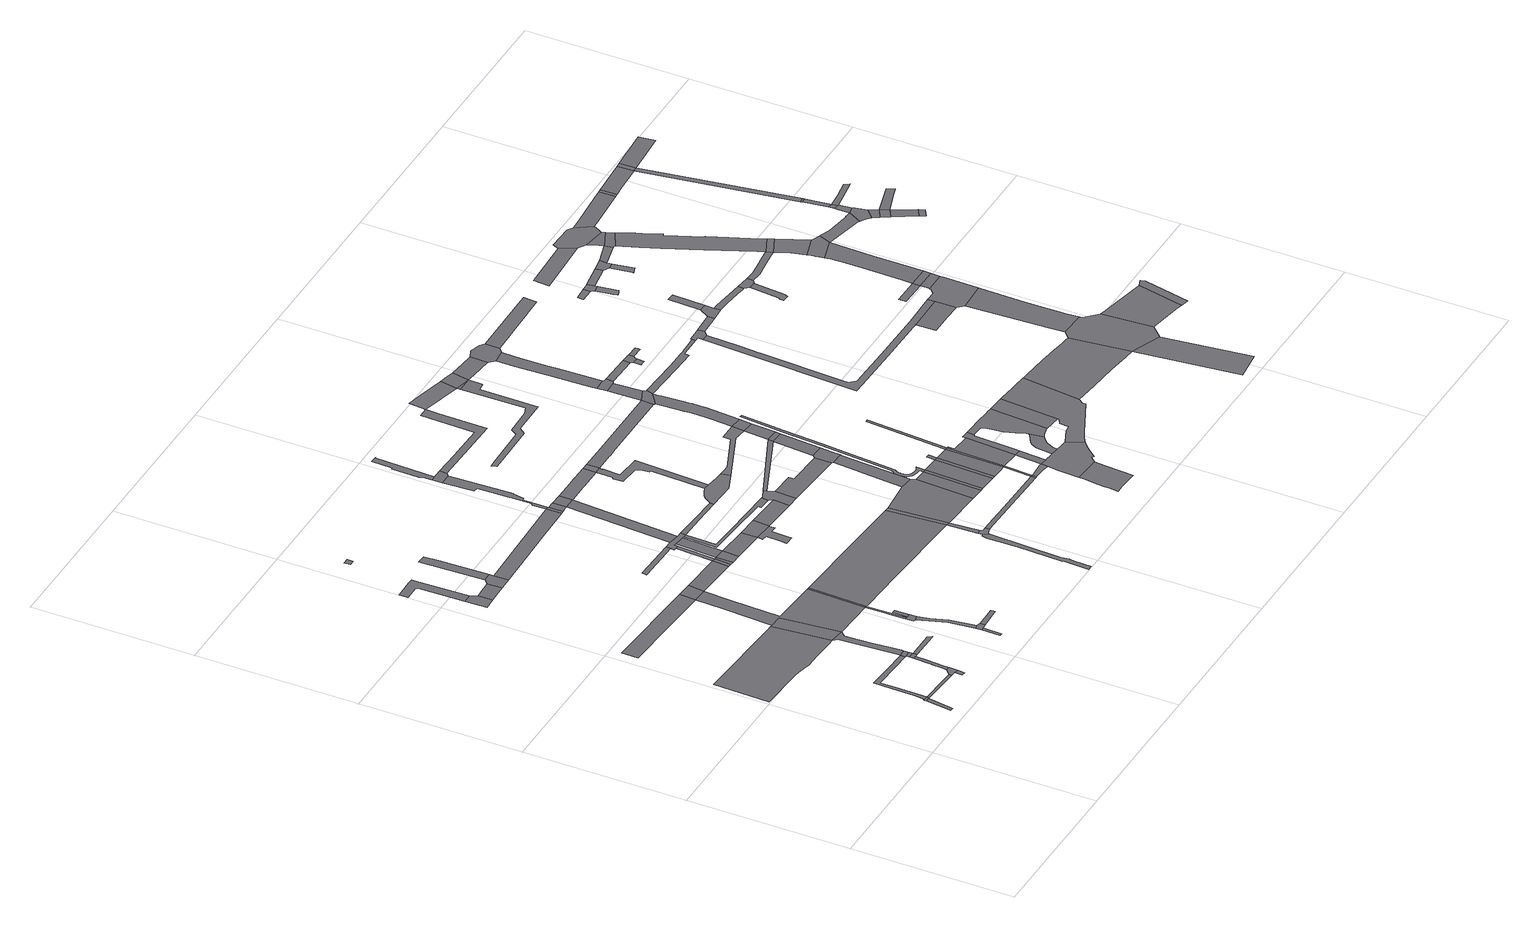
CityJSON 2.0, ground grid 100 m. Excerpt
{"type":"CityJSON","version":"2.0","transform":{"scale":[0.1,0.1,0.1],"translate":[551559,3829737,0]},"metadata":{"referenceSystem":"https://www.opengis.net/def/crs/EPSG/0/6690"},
"CityObjects":{
"road1":{"type":"Road","attributes":{"RoadStructureAttribute.sectionType":"1"},"geometry":[{"type":"MultiSurface","lod":"1","boundaries":[[[0,1,2,3,4,5,6]]]}]},
"road2":{"type":"Road","geometry":[{"type":"MultiSurface","lod":"1","boundaries":[[[7,8,0,6,9,10]]]}]},
"road3":{"type":"Road","attributes":{"RoadStructureAttribute.sectionType":"1"},"geometry":[{"type":"MultiSurface","lod":"1","boundaries":[[[11,9,6,12,13]]]}]},
"road4":{"type":"Road","attributes":{"function":"3","RoadStructureAttribute.sectionType":"1"},"geometry":[{"type":"MultiSurface","lod":"1","boundaries":[[[14,15,16,17,18,19,20,21,22,23,24,25,26,27,28]]]}]},
"road5":{"type":"Road","attributes":{"RoadStructureAttribute.sectionType":"1"},"geometry":[{"type":"MultiSurface","lod":"1","boundaries":[[[29,30,31,32,33,10,9,34,35,36,37,38]]]}]},
"road6":{"type":"Road","attributes":{"RoadStructureAttribute.sectionType":"1"},"geometry":[{"type":"MultiSurface","lod":"1","boundaries":[[[39,40,41,42]]]}]},
"road7":{"type":"Road","geometry":[{"type":"MultiSurface","lod":"1","boundaries":[[[43,13,12,39,42,44]]]}]},
"road8":{"type":"Road","attributes":{"RoadStructureAttribute.sectionType":"1"},"geometry":[{"type":"MultiSurface","lod":"1","boundaries":[[[45,46,47,48,49,43,44,50,51,52]]]}]},
"road9":{"type":"Road","geometry":[{"type":"MultiSurface","lod":"1","boundaries":[[[53,45,52,54,55]]]}]},
"road10":{"type":"Road","attributes":{"RoadStructureAttribute.sectionType":"1"},"geometry":[{"type":"MultiSurface","lod":"1","boundaries":[[[56,57,53,55]]]}]},
"road11":{"type":"Road","geometry":[{"type":"MultiSurface","lod":"1","boundaries":[[[58,38,37,59,60,57,56]]]}]},
"road12":{"type":"Road","attributes":{"RoadStructureAttribute.sectionType":"1"},"geometry":[{"type":"MultiSurface","lod":"1","boundaries":[[[61,62,63,64,65]]]}]},
"road13":{"type":"Road","attributes":{"RoadStructureAttribute.sectionType":"1"},"geometry":[{"type":"MultiSurface","lod":"1","boundaries":[[[27,66,67,38,58,68,69,70,71,72,73]]]}]},
"road14":{"type":"Road","geometry":[{"type":"MultiSurface","lod":"1","boundaries":[[[74,75,76,77,78,79,80]]]}]},
"road15":{"type":"Road","attributes":{"RoadStructureAttribute.sectionType":"1"},"geometry":[{"type":"MultiSurface","lod":"1","boundaries":[[[81,82,83,84,85,86,87,88,76,75]]]}]},
"road16":{"type":"Road","geometry":[{"type":"MultiSurface","lod":"1","boundaries":[[[89,90,91,92,55,54]]]}]},
"road17":{"type":"Road","geometry":[{"type":"MultiSurface","lod":"1","boundaries":[[[28,27,73,93,94]]]}]},
"road18":{"type":"Road","attributes":{"RoadStructureAttribute.sectionType":"1"},"geometry":[{"type":"MultiSurface","lod":"1","boundaries":[[[95,96,80,79,97]]]}]},
"road19":{"type":"Road","geometry":[{"type":"MultiSurface","lod":"1","boundaries":[[[98,99,100,95,97,101,102]]]}]},
"road20":{"type":"Road","attributes":{"RoadStructureAttribute.sectionType":"1"},"geometry":[{"type":"MultiSurface","lod":"1","boundaries":[[[103,104,105,106]]]}]},
"road21":{"type":"Road","geometry":[{"type":"MultiSurface","lod":"1","boundaries":[[[107,108,109,110]]]}]},
"road22":{"type":"Road","geometry":[{"type":"MultiSurface","lod":"1","boundaries":[[[111,112,104,103,113,114]]]}]},
"road23":{"type":"Road","attributes":{"RoadStructureAttribute.sectionType":"1"},"geometry":[{"type":"MultiSurface","lod":"1","boundaries":[[[115,116,117,118,119,120,121,112,111]]]}]},
"road24":{"type":"Road","geometry":[{"type":"MultiSurface","lod":"1","boundaries":[[[122,123,124,125,126,118,117]]]}]},
"road25":{"type":"Road","attributes":{"RoadStructureAttribute.sectionType":"1"},"geometry":[{"type":"MultiSurface","lod":"1","boundaries":[[[64,127,94,93,73,128,129,130,131,132,133]]]}]},
"road26":{"type":"Road","attributes":{"RoadStructureAttribute.sectionType":"1"},"geometry":[{"type":"MultiSurface","lod":"1","boundaries":[[[134,135,136,99,98]]]}]},
"road27":{"type":"Road","attributes":{"RoadStructureAttribute.sectionType":"1"},"geometry":[{"type":"MultiSurface","lod":"1","boundaries":[[[129,137,138,125,124,139,140,141]]]}]},
"road28":{"type":"Road","geometry":[{"type":"MultiSurface","lod":"1","boundaries":[[[65,64,133,142]]]}]},
"road29":{"type":"Road","geometry":[{"type":"MultiSurface","lod":"1","boundaries":[[[143,144,123,122]]]}]},
"road30":{"type":"Road","geometry":[{"type":"MultiSurface","lod":"1","boundaries":[[[145,146,147,114,113]]]}]},
"road31":{"type":"Road","geometry":[{"type":"MultiSurface","lod":"1","boundaries":[[[130,129,141,148]]]}]},
"road32":{"type":"Road","attributes":{"RoadStructureAttribute.sectionType":"1"},"geometry":[{"type":"MultiSurface","lod":"1","boundaries":[[[142,133,149,150,151]]]}]},
"road33":{"type":"Road","attributes":{"RoadStructureAttribute.sectionType":"1"},"geometry":[{"type":"MultiSurface","lod":"1","boundaries":[[[152,153,154,155]]]}]},
"road34":{"type":"Road","attributes":{"RoadStructureAttribute.sectionType":"1"},"geometry":[{"type":"MultiSurface","lod":"1","boundaries":[[[156,157,158,102,101,159,160,161]]]}]},
"road35":{"type":"Road","geometry":[{"type":"MultiSurface","lod":"1","boundaries":[[[151,150,162,163]]]}]},
"road36":{"type":"Road","attributes":{"RoadStructureAttribute.sectionType":"1"},"geometry":[{"type":"MultiSurface","lod":"1","boundaries":[[[163,162,164,165]]]}]},
"road37":{"type":"Road","geometry":[{"type":"MultiSurface","lod":"1","boundaries":[[[166,151,163,167]]]}]},
"road38":{"type":"Road","geometry":[{"type":"MultiSurface","lod":"1","boundaries":[[[165,164,168,169]]]}]},
"road39":{"type":"Road","attributes":{"RoadStructureAttribute.sectionType":"1"},"geometry":[{"type":"MultiSurface","lod":"1","boundaries":[[[170,165,169,171]]]}]},
"road40":{"type":"Road","geometry":[{"type":"MultiSurface","lod":"1","boundaries":[[[155,154,172,166,167,173,170,171,174,175,176,177,178]]]}]},
"road41":{"type":"Road","attributes":{"RoadStructureAttribute.sectionType":"1"},"geometry":[{"type":"MultiSurface","lod":"1","boundaries":[[[169,168,179,180]]]}]},
"road42":{"type":"Road","attributes":{"RoadStructureAttribute.sectionType":"1"},"geometry":[{"type":"MultiSurface","lod":"1","boundaries":[[[181,182,148,141,183,184,185,186]]]}]},
"road43":{"type":"Road","attributes":{"RoadStructureAttribute.sectionType":"1"},"geometry":[{"type":"MultiSurface","lod":"1","boundaries":[[[187,178,177,188]]]}]},
"road44":{"type":"Road","geometry":[{"type":"MultiSurface","lod":"1","boundaries":[[[179,189,190,191,192,193,194,195,196,197,198]]]}]},
"road45":{"type":"Road","geometry":[{"type":"MultiSurface","lod":"1","boundaries":[[[156,161,199,200,201]]]}]},
"road46":{"type":"Road","attributes":{"RoadStructureAttribute.sectionType":"1"},"geometry":[{"type":"MultiSurface","lod":"1","boundaries":[[[180,179,202,203]]]}]},
"road47":{"type":"Road","attributes":{"RoadStructureAttribute.sectionType":"1"},"geometry":[{"type":"MultiSurface","lod":"1","boundaries":[[[200,199,204,187,205]]]}]},
"road48":{"type":"Road","attributes":{"RoadStructureAttribute.sectionType":"1"},"geometry":[{"type":"MultiSurface","lod":"1","boundaries":[[[206,176,175,207,208,209]]]}]},
"road49":{"type":"Road","attributes":{"RoadStructureAttribute.sectionType":"1"},"geometry":[{"type":"MultiSurface","lod":"1","boundaries":[[[210,211,212,213,214,215,216,217,218,219,220,221,222]]]}]},
"road50":{"type":"Road","attributes":{"RoadStructureAttribute.sectionType":"1"},"geometry":[{"type":"MultiSurface","lod":"1","boundaries":[[[174,223,224,225,226,227,228,229,230,175]]]}]},
"road51":{"type":"Road","geometry":[{"type":"MultiSurface","lod":"1","boundaries":[[[205,187,188,231]]]}]},
"road52":{"type":"Road","attributes":{"RoadStructureAttribute.sectionType":"1"},"geometry":[{"type":"MultiSurface","lod":"1","boundaries":[[[232,233,234,235,236,237,238,239,240,241,242,243,156,201]]]}]},
"road53":{"type":"Road","attributes":{"RoadStructureAttribute.sectionType":"1"},"geometry":[{"type":"MultiSurface","lod":"1","boundaries":[[[244,203,202,245,246,247,248]]]}]},
"road54":{"type":"Road","geometry":[{"type":"MultiSurface","lod":"1","boundaries":[[[249,250,251,252,253,237,236,254,255]]]}]},
"road55":{"type":"Road","geometry":[{"type":"MultiSurface","lod":"1","boundaries":[[[256,257,258,210,222,259,260,261,262]]]}]},
"road56":{"type":"Road","attributes":{"RoadStructureAttribute.sectionType":"1"},"geometry":[{"type":"MultiSurface","lod":"1","boundaries":[[[186,258,257,263]]]}]},
"road57":{"type":"Road","attributes":{"RoadStructureAttribute.sectionType":"1"},"geometry":[{"type":"MultiSurface","lod":"1","boundaries":[[[264,265,266,267,268,253,252,269,270]]]}]},
"road58":{"type":"Road","attributes":{"RoadStructureAttribute.sectionType":"1"},"geometry":[{"type":"MultiSurface","lod":"1","boundaries":[[[271,272,231,188,273,274,275,276]]]}]},
"road59":{"type":"Road","geometry":[{"type":"MultiSurface","lod":"1","boundaries":[[[181,186,263,277]]]}]},
"road60":{"type":"Road","geometry":[{"type":"MultiSurface","lod":"1","boundaries":[[[278,279,228,227,248,247,246,280,281,282]]]}]},
"road61":{"type":"Road","geometry":[{"type":"MultiSurface","lod":"1","boundaries":[[[283,284,285,286,287,209,208,288,289,290,291,292]]]}]},
"road62":{"type":"Road","attributes":{"RoadStructureAttribute.sectionType":"1"},"geometry":[{"type":"MultiSurface","lod":"1","boundaries":[[[275,293,294,295,296,297,298,299,283,292,300,301,302,303,304]]]}]},
"road63":{"type":"Road","geometry":[{"type":"MultiSurface","lod":"1","boundaries":[[[276,275,304,305]]]}]},
"road64":{"type":"Road","geometry":[{"type":"MultiSurface","lod":"1","boundaries":[[[306,277,263,307,308,309]]]}]},
"road65":{"type":"Road","attributes":{"RoadStructureAttribute.sectionType":"1"},"geometry":[{"type":"MultiSurface","lod":"1","boundaries":[[[310,311,262,261,312,313,314]]]}]},
"road66":{"type":"Road","attributes":{"RoadStructureAttribute.sectionType":"1"},"geometry":[{"type":"MultiSurface","lod":"1","boundaries":[[[315,316,317,318,255,254,319,320,321,322]]]}]},
"road67":{"type":"Road","attributes":{"RoadStructureAttribute.sectionType":"1"},"geometry":[{"type":"MultiSurface","lod":"1","boundaries":[[[323,324,281,280,325,326]]]}]},
"road68":{"type":"Road","attributes":{"RoadStructureAttribute.sectionType":"1"},"geometry":[{"type":"MultiSurface","lod":"1","boundaries":[[[308,307,327,328]]]}]},
"road69":{"type":"Road","attributes":{"RoadStructureAttribute.sectionType":"1"},"geometry":[{"type":"MultiSurface","lod":"1","boundaries":[[[329,330,278,282]]]}]},
"road70":{"type":"Road","geometry":[{"type":"MultiSurface","lod":"1","boundaries":[[[328,327,331,332]]]}]},
"road71":{"type":"Road","attributes":{"RoadStructureAttribute.sectionType":"1"},"geometry":[{"type":"MultiSurface","lod":"1","boundaries":[[[333,334,335,306,309,336,337,338,339]]]}]},
"road72":{"type":"Road","attributes":{"RoadStructureAttribute.sectionType":"1"},"geometry":[{"type":"MultiSurface","lod":"1","boundaries":[[[340,341,342,343,290,289,344,345,346]]]}]},
"road73":{"type":"Road","attributes":{"RoadStructureAttribute.sectionType":"1"},"geometry":[{"type":"MultiSurface","lod":"1","boundaries":[[[332,331,347,348]]]}]},
"road74":{"type":"Road","attributes":{"RoadStructureAttribute.sectionType":"1"},"geometry":[{"type":"MultiSurface","lod":"1","boundaries":[[[349,350,351,352,353,354,355,356,357,358,359,360,361,362,363]]]}]},
"road75":{"type":"Road","geometry":[{"type":"MultiSurface","lod":"1","boundaries":[[[364,365,326,325,333,339,366,367,368,369]]]}]},
"road76":{"type":"Road","attributes":{"RoadStructureAttribute.sectionType":"1"},"geometry":[{"type":"MultiSurface","lod":"1","boundaries":[[[370,305,304,371,372,373,374,375]]]}]},
"road77":{"type":"Road","geometry":[{"type":"MultiSurface","lod":"1","boundaries":[[[314,313,376,377]]]}]},
"road78":{"type":"Road","attributes":{"RoadStructureAttribute.sectionType":"1"},"geometry":[{"type":"MultiSurface","lod":"1","boundaries":[[[348,347,378,379]]]}]},
"road79":{"type":"Road","attributes":{"RoadStructureAttribute.sectionType":"1"},"geometry":[{"type":"MultiSurface","lod":"1","boundaries":[[[380,381,314,377]]]}]},
"road80":{"type":"Road","geometry":[{"type":"MultiSurface","lod":"1","boundaries":[[[382,383,384,377,376,385,386,387,388,389,390]]]}]},
"road81":{"type":"Road","attributes":{"RoadStructureAttribute.sectionType":"1"},"geometry":[{"type":"MultiSurface","lod":"1","boundaries":[[[379,378,391,381,392]]]}]},
"road82":{"type":"Road","attributes":{"RoadStructureAttribute.sectionType":"1"},"geometry":[{"type":"MultiSurface","lod":"1","boundaries":[[[393,394,395,396,397,398,399,400,401,402]]]}]},
"road83":{"type":"Road","attributes":{"RoadStructureAttribute.sectionType":"1"},"geometry":[{"type":"MultiSurface","lod":"1","boundaries":[[[403,404,364,369,405,406]]]}]},
"road84":{"type":"Road","geometry":[{"type":"MultiSurface","lod":"1","boundaries":[[[407,408,409,410,411,412,413,414,415,416,417,418,419,420,421,422,423,424,425,426,427,428,429,430,431,432,433,434,435,436,437,438,439,440,441,442,443,444,445,446,447,448,449,450,328,332]]]}]},
"road85":{"type":"Road","geometry":[{"type":"MultiSurface","lod":"1","boundaries":[[[451,452,348,379]]]}]},
"road86":{"type":"Road","geometry":[{"type":"MultiSurface","lod":"1","boundaries":[[[392,381,380,453]]]}]},
"road87":{"type":"Road","attributes":{"RoadStructureAttribute.sectionType":"1"},"geometry":[{"type":"MultiSurface","lod":"1","boundaries":[[[330,403,406,454]]]}]},
"road88":{"type":"Road","attributes":{"RoadStructureAttribute.sectionType":"1"},"geometry":[{"type":"MultiSurface","lod":"1","boundaries":[[[345,330,454,455]]]}]},
"road89":{"type":"Road","attributes":{"RoadStructureAttribute.sectionType":"1"},"geometry":[{"type":"MultiSurface","lod":"1","boundaries":[[[456,457,390,458,459,460]]]}]},
"road90":{"type":"Road","attributes":{"RoadStructureAttribute.sectionType":"1"},"geometry":[{"type":"MultiSurface","lod":"1","boundaries":[[[461,462,322,463,464]]]}]},
"road91":{"type":"Road","attributes":{"function":"3","RoadStructureAttribute.sectionType":"7"},"geometry":[{"type":"MultiSurface","lod":"1","boundaries":[[[465,466,453,380,456,467]]]}]},
"road92":{"type":"Road","geometry":[{"type":"MultiSurface","lod":"1","boundaries":[[[346,345,455,468]]]}]},
"road93":{"type":"Road","geometry":[{"type":"MultiSurface","lod":"1","boundaries":[[[390,389,469,393,402,470,471,472,473,474,475,476,477,478,479,458]]]}]},
"road94":{"type":"Road","geometry":[{"type":"MultiSurface","lod":"1","boundaries":[[[480,467,456,460,481,482,483,484,485]]]}]},
"road95":{"type":"Road","attributes":{"RoadStructureAttribute.sectionType":"1"},"geometry":[{"type":"MultiSurface","lod":"1","boundaries":[[[486,487,392,453]]]}]},
"road96":{"type":"Road","attributes":{"RoadStructureAttribute.sectionType":"1"},"geometry":[{"type":"MultiSurface","lod":"1","boundaries":[[[488,489,490,491,492,493,494,495,496,497,498,499,500,501,502,503,504,505,506,507,346,468]]]}]},
"road97":{"type":"Road","attributes":{"RoadStructureAttribute.sectionType":"1"},"geometry":[{"type":"MultiSurface","lod":"1","boundaries":[[[508,363,362]]]}]},
"road98":{"type":"Road","attributes":{"RoadStructureAttribute.sectionType":"1"},"geometry":[{"type":"MultiSurface","lod":"1","boundaries":[[[509,510,511,512,513,514,515,516,517,518,519,520,479,478,521,522,523,524,525,526,527,528,529,530,531,532]]]}]},
"road99":{"type":"Road","attributes":{"RoadStructureAttribute.sectionType":"1"},"geometry":[{"type":"MultiSurface","lod":"1","boundaries":[[[533,464,463,534,535,536,537]]]}]},
"road100":{"type":"Road","geometry":[{"type":"MultiSurface","lod":"1","boundaries":[[[538,375,374,539,540,499,498,541]]]}]},
"road101":{"type":"Road","attributes":{"RoadStructureAttribute.sectionType":"1"},"geometry":[{"type":"MultiSurface","lod":"1","boundaries":[[[542,543,544,545,375,538]]]}]},
"road102":{"type":"Road","attributes":{"RoadStructureAttribute.sectionType":"1"},"geometry":[{"type":"MultiSurface","lod":"1","boundaries":[[[546,547,548,549,550,485,484,551,552,553,554,555,556,557,558,559,560,561,562,563,564,565,566,509,532,567,568,569,570,571,572,573]]]}]},
"road103":{"type":"Road","geometry":[{"type":"MultiSurface","lod":"1","boundaries":[[[574,575,576,543,542,577,578]]]}]},
"road104":{"type":"Road","attributes":{"RoadStructureAttribute.sectionType":"1"},"geometry":[{"type":"MultiSurface","lod":"1","boundaries":[[[579,580,537,536,581,582,583,584]]]}]},
"road105":{"type":"Road","attributes":{"RoadStructureAttribute.sectionType":"1"},"geometry":[{"type":"MultiSurface","lod":"1","boundaries":[[[585,586,587,588,589,590,591,592,593,576,575]]]}]},
"road106":{"type":"Road","geometry":[{"type":"MultiSurface","lod":"1","boundaries":[[[594,573,572,595,596]]]}]},
"road107":{"type":"Road","attributes":{"RoadStructureAttribute.sectionType":"1"},"geometry":[{"type":"MultiSurface","lod":"1","boundaries":[[[578,577,597,598]]]}]},
"road108":{"type":"Road","geometry":[{"type":"MultiSurface","lod":"1","boundaries":[[[599,600,601,602,603,604,596,595,605,606,607,608,609,610,476,475,611,612,613,614,615,616,617,618]]]}]},
"road109":{"type":"Road","geometry":[{"type":"MultiSurface","lod":"1","boundaries":[[[619,584,583,620,590,589,621,622,623]]]}]},
"road110":{"type":"Road","attributes":{"RoadStructureAttribute.sectionType":"1"},"geometry":[{"type":"MultiSurface","lod":"1","boundaries":[[[624,625,626,627,628,629,630,631,632,633,541,498,634,635,636,637,638,639,640,641,642,643,644]]]}]},
"road111":{"type":"Road","geometry":[{"type":"MultiSurface","lod":"1","boundaries":[[[645,646,647,648,649]]]}]},
"road112":{"type":"Road","attributes":{"RoadStructureAttribute.sectionType":"1"},"geometry":[{"type":"MultiSurface","lod":"1","boundaries":[[[650,651,598,597,652,645,649,653,654,655,656,657]]]}]},
"road113":{"type":"Road","attributes":{"RoadStructureAttribute.sectionType":"1"},"geometry":[{"type":"MultiSurface","lod":"1","boundaries":[[[658,659,660,657,656]]]}]},
"road114":{"type":"Road","attributes":{"RoadStructureAttribute.sectionType":"1"},"geometry":[{"type":"MultiSurface","lod":"1","boundaries":[[[661,662,663,664,622,621]]]}]},
"road115":{"type":"Road","geometry":[{"type":"MultiSurface","lod":"1","boundaries":[[[665,666,667,668,669,644,643,670,671,672,673,674]]]}]},
"road116":{"type":"Road","attributes":{"RoadStructureAttribute.sectionType":"1"},"geometry":[{"type":"MultiSurface","lod":"1","boundaries":[[[675,676,677,678,679,680,681,682,683,684,685,686,687,618,617,688,689,690,691]]]}]},
"road117":{"type":"Road","attributes":{"RoadStructureAttribute.sectionType":"1"},"geometry":[{"type":"MultiSurface","lod":"1","boundaries":[[[692,665,674,693]]]}]},
"road118":{"type":"Road","geometry":[{"type":"MultiSurface","lod":"1","boundaries":[[[694,692,693,695,696,697,698]]]}]},
"road119":{"type":"Road","attributes":{"RoadStructureAttribute.sectionType":"1"},"geometry":[{"type":"MultiSurface","lod":"1","boundaries":[[[672,699,700,701,702,703,704,705,706,707,708,709,710,711,712,713,714,673]]]}]},
"road120":{"type":"Road","geometry":[{"type":"MultiSurface","lod":"1","boundaries":[[[715,716,717,718,719,720,721,722]]]}]},
"road121":{"type":"Road","geometry":[{"type":"MultiSurface","lod":"1","boundaries":[[[723,724,694,698]]]}]},
"road122":{"type":"Road","attributes":{"function":"3","RoadStructureAttribute.sectionType":"1"},"geometry":[{"type":"MultiSurface","lod":"1","boundaries":[[[691,725,726,727]]]}]},
"road123":{"type":"Road","attributes":{"RoadStructureAttribute.sectionType":"1"},"geometry":[{"type":"MultiSurface","lod":"1","boundaries":[[[728,729,730,731,732,733,734,735,736]]]}]},
"road124":{"type":"Road","geometry":[{"type":"MultiSurface","lod":"1","boundaries":[[[737,738,715,722,736,735,739]]]}]},
"road125":{"type":"Road","attributes":{"RoadStructureAttribute.sectionType":"1"},"geometry":[{"type":"MultiSurface","lod":"1","boundaries":[[[740,741,697,696,742,743,744,745,746,747,748,749]]]}]},
"road126":{"type":"Road","geometry":[{"type":"MultiSurface","lod":"1","boundaries":[[[750,751,752,753,754,755,756]]]}]},
"road127":{"type":"Road","geometry":[{"type":"MultiSurface","lod":"1","boundaries":[[[757,758,675,691,727,759,760,761,762]]]}]},
"road128":{"type":"Road","attributes":{"RoadStructureAttribute.sectionType":"1"},"geometry":[{"type":"MultiSurface","lod":"1","boundaries":[[[763,737,739,764]]]}]},
"road129":{"type":"Road","geometry":[{"type":"MultiSurface","lod":"1","boundaries":[[[765,766,767,768,769,770,771,772]]]}]},
"road130":{"type":"Road","attributes":{"RoadStructureAttribute.sectionType":"1"},"geometry":[{"type":"MultiSurface","lod":"1","boundaries":[[[773,774,775,776]]]}]},
"road131":{"type":"Road","geometry":[{"type":"MultiSurface","lod":"1","boundaries":[[[749,748,765,772,777,778]]]}]},
"road132":{"type":"Road","attributes":{"function":"3","RoadStructureAttribute.sectionType":"1"},"geometry":[{"type":"MultiSurface","lod":"1","boundaries":[[[779,780,781,782,783,784,785,757,762]]]}]},
"road133":{"type":"Road","geometry":[{"type":"MultiSurface","lod":"1","boundaries":[[[786,763,764,787,788,789]]]}]},
"road134":{"type":"Road","geometry":[{"type":"MultiSurface","lod":"1","boundaries":[[[790,791,792,793,788,787]]]}]},
"road135":{"type":"Road","geometry":[{"type":"MultiSurface","lod":"1","boundaries":[[[794,795,796,797,798]]]}]},
"road136":{"type":"Road","geometry":[{"type":"MultiSurface","lod":"1","boundaries":[[[799,800,801,705,704,802,803,750,756,782,781,804,805,806,807]]]}]},
"road137":{"type":"Road","attributes":{"RoadStructureAttribute.sectionType":"1"},"geometry":[{"type":"MultiSurface","lod":"1","boundaries":[[[808,786,789,809]]]}]},
"road138":{"type":"Road","attributes":{"function":"3","RoadStructureAttribute.sectionType":"1"},"geometry":[{"type":"MultiSurface","lod":"1","boundaries":[[[810,760,759,811,812,813]]]}]},
"road139":{"type":"Road","attributes":{"RoadStructureAttribute.sectionType":"1"},"geometry":[{"type":"MultiSurface","lod":"1","boundaries":[[[814,815,816,817,818,819,820,821,778,777,822,823,824,825,826,827,828,829]]]}]},
"road140":{"type":"Road","attributes":{"function":"3","RoadStructureAttribute.sectionType":"1"},"geometry":[{"type":"MultiSurface","lod":"1","boundaries":[[[797,830,831,799,807,832]]]}]},
"road141":{"type":"Road","geometry":[{"type":"MultiSurface","lod":"1","boundaries":[[[798,797,832,833]]]}]},
"road142":{"type":"Road","geometry":[{"type":"MultiSurface","lod":"1","boundaries":[[[834,835,773,776,836,837,838,839,840,841,842,843]]]}]},
"road143":{"type":"Road","attributes":{"function":"3","RoadStructureAttribute.sectionType":"1"},"geometry":[{"type":"MultiSurface","lod":"1","boundaries":[[[837,844,845,846,847,848,838]]]}]},
"road144":{"type":"Road","geometry":[{"type":"MultiSurface","lod":"1","boundaries":[[[848,847,849,808,809,850,851,852]]]}]},
"road145":{"type":"Road","attributes":{"function":"3","RoadStructureAttribute.sectionType":"1"},"geometry":[{"type":"MultiSurface","lod":"1","boundaries":[[[853,854,855,856,857,858,859,798,833]]]}]},
"road146":{"type":"Road","geometry":[{"type":"MultiSurface","lod":"1","boundaries":[[[860,861,813,812,862,863,864,865]]]}]},
"road147":{"type":"Road","attributes":{"function":"3","RoadStructureAttribute.sectionType":"1"},"geometry":[{"type":"MultiSurface","lod":"1","boundaries":[[[866,867,868,869,870,871,872,873,874,852,851,875,876,877,878,879,814,880]]]}]},
"road148":{"type":"Road","geometry":[{"type":"MultiSurface","lod":"1","boundaries":[[[880,814,829,881]]]}]},
"road149":{"type":"Road","attributes":{"function":"3","RoadStructureAttribute.sectionType":"1"},"geometry":[{"type":"MultiSurface","lod":"1","boundaries":[[[881,829,882,883,884]]]}]},
"road150":{"type":"Road","geometry":[{"type":"MultiSurface","lod":"1","boundaries":[[[885,886,887,884,883,888,889,890,891,892,855,854,893]]]}]},
"road151":{"type":"Road","attributes":{"RoadStructureAttribute.sectionType":"1"},"geometry":[{"type":"MultiSurface","lod":"1","boundaries":[[[894,895,896,897,898,899,842,841,900,901,902]]]}]},
"road152":{"type":"Road","attributes":{"RoadStructureAttribute.sectionType":"1"},"geometry":[{"type":"MultiSurface","lod":"1","boundaries":[[[903,904,905,906,907,908,893,854,909,910,911,912,913,914,915]]]}]},
"road153":{"type":"Road","geometry":[{"type":"MultiSurface","lod":"1","boundaries":[[[894,902,916,917]]]}]},
"road154":{"type":"Road","geometry":[{"type":"MultiSurface","lod":"1","boundaries":[[[918,919,915,914,920,921,922,923,924]]]}]},
"road155":{"type":"Road","attributes":{"RoadStructureAttribute.sectionType":"1"},"geometry":[{"type":"MultiSurface","lod":"1","boundaries":[[[925,924,923,926,927,928]]]}]},
"road156":{"type":"Road","geometry":[{"type":"MultiSurface","lod":"1","boundaries":[[[928,927,929,930]]]}]},
"road157":{"type":"Road","attributes":{"RoadStructureAttribute.sectionType":"1"},"geometry":[{"type":"MultiSurface","lod":"1","boundaries":[[[931,932,915,919,933,934,935,936]]]}]},
"road158":{"type":"Road","geometry":[{"type":"MultiSurface","lod":"1","boundaries":[[[937,931,936,938]]]}]},
"road159":{"type":"Road","attributes":{"RoadStructureAttribute.sectionType":"1"},"geometry":[{"type":"MultiSurface","lod":"1","boundaries":[[[930,929,939,940]]]}]},
"road160":{"type":"Road","attributes":{"RoadStructureAttribute.sectionType":"1"},"geometry":[{"type":"MultiSurface","lod":"1","boundaries":[[[941,942,943,937,938]]]}]},
"road161":{"type":"Road","geometry":[{"type":"MultiSurface","lod":"1","boundaries":[[[944,940,939,945,946]]]}]},
"road162":{"type":"Road","geometry":[{"type":"MultiSurface","lod":"1","boundaries":[[[947,948,943,942]]]}]},
"road163":{"type":"Road","attributes":{"RoadStructureAttribute.sectionType":"1"},"geometry":[{"type":"MultiSurface","lod":"1","boundaries":[[[949,950,917,916,951,952,953,954]]]}]},
"road164":{"type":"Road","attributes":{"RoadStructureAttribute.sectionType":"1"},"geometry":[{"type":"MultiSurface","lod":"1","boundaries":[[[955,954,948,947]]]}]},
"road165":{"type":"Road","geometry":[{"type":"MultiSurface","lod":"1","boundaries":[[[956,957,958,959,960,928,930]]]}]},
"road166":{"type":"Road","geometry":[{"type":"MultiSurface","lod":"1","boundaries":[[[961,962,963,964,965,938,936]]]}]},
"road167":{"type":"Road","geometry":[{"type":"MultiSurface","lod":"1","boundaries":[[[966,949,954,955]]]}]},
"road168":{"type":"Road","attributes":{"RoadStructureAttribute.sectionType":"1"},"geometry":[{"type":"MultiSurface","lod":"1","boundaries":[[[967,968,969,966,955,970,971,972,973]]]}]}
},
"vertices":[
[417,247,0],[415,215,0],[410,172,0],[398,89,0],[421,89,0],[421,104,0],[443,245,0],
[419,264,0],[418,258,0],[453,261,0],[427,263,0],
[624,251,0],[691,230,0],[692,247,0],
[621,1317,0],[539,1322,0],[474,1326,0],[216,1341,0],[36,1352,0],[24,1009,0],[292,993,0],[321,992,0],[357,985,0],[431,970,0],[473,968,0],[518,966,0],[650,959,0],[691,958,0],[655,1316,0],
[579,572,0],[454,579,0],[439,579,0],[435,462,0],[434,329,0],[453,462,0],[455,547,0],[620,541,0],[732,534,0],[733,564,0],
[723,228,0],[720,181,0],[744,179,0],[747,219,0],
[727,278,0],[750,276,0],
[742,486,0],[737,393,0],[737,377,0],[732,377,0],[728,308,0],[752,309,0],[759,427,0],[762,485,0],
[743,512,0],[780,485,0],[780,510,0],
[779,535,0],[744,534,0],
[778,566,0],[739,533,0],[742,533,0],
[69,1931,0],[71,1831,0],[385,1812,0],[693,1793,0],[699,1893,0],
[711,934,0],[733,578,0],[777,583,0],[766,736,0],[765,738,0],[760,829,0],[755,919,0],[782,947,0],
[188,2878,0],[170,2909,0],[115,2908,0],[116,2867,0],[119,2777,0],[196,2780,0],[193,2869,0],
[164,3241,0],[164,3260,0],[129,3260,0],[7,3257,0],[8,3233,0],[8,3202,0],[96,3204,0],[110,3190,0],
[959,485,0],[968,485,0],[959,497,0],[950,509,0],
[748,1311,0],[669,1315,0],
[315,2873,0],[241,2871,0],[318,2784,0],
[398,2903,0],[343,2902,0],[330,2889,0],[401,2786,0],[399,2876,0],
[1161,276,0],[1144,272,0],[1141,161,0],[1159,161,0],
[173,3619,0],[176,3657,0],[141,3658,0],[143,3619,0],
[1167,319,0],[1143,309,0],[1193,278,0],[1192,309,0],
[1145,476,0],[1111,578,0],[1094,646,0],[1063,636,0],[1100,533,0],[1123,468,0],[1138,348,0],
[1094,692,0],[1070,691,0],[1061,691,0],[1049,691,0],[1050,642,0],
[684,1619,0],[924,941,0],[1043,935,0],[1058,1293,0],[761,1311,0],[771,1620,0],[782,1787,0],
[388,3211,0],[385,3298,0],[331,3300,0],
[1046,815,0],[1045,786,0],[1059,739,0],[1056,815,0],[1054,934,0],
[797,1887,0],
[1093,781,0],[1071,781,0],
[1329,286,0],[1328,299,0],[1327,313,0],
[1068,1292,0],
[792,1787,0],[1050,1771,0],[1056,1871,0],
[785,2164,0],[781,2135,0],[1057,2128,0],[1058,2157,0],
[1081,2899,0],[1071,2899,0],[402,2876,0],[840,2800,0],[922,2801,0],[1084,2807,0],
[1072,1770,0],[1079,1869,0],
[1096,1768,0],[1094,1868,0],
[1074,2103,0],[1094,2101,0],
[1159,1764,0],[1164,1864,0],
[1109,2122,0],[1174,2115,0],
[1056,2106,0],[1095,2126,0],[1188,2114,0],[1208,2114,0],[1210,2145,0],[1177,2147,0],[1108,2156,0],
[1362,1752,0],[1361,1852,0],
[1902,1241,0],[1578,1261,0],[1069,933,0],[1370,916,0],[1917,884,0],[1927,883,0],
[1149,2809,0],[1221,2809,0],
[1358,1719,0],[1362,1718,0],[1391,1714,0],[1388,1626,0],[1386,1585,0],[1442,1584,0],[1444,1626,0],[1446,1708,0],[1482,1706,0],[1484,1742,0],
[1104,2808,0],[1101,2894,0],[1101,2897,0],
[1486,1744,0],[1493,1844,0],
[1128,2809,0],[1149,2893,0],
[1358,2137,0],[1358,2109,0],[1531,2103,0],[1532,2127,0],
[1938,669,0],[1926,665,0],[1916,631,0],[1918,564,0],[1919,446,0],[1911,166,0],[1917,166,0],[1909,7,0],[1936,6,0],[1941,114,0],[1947,144,0],[1940,194,0],[1957,629,0],
[1179,1909,0],[1361,1896,0],[1622,1878,0],[1621,1861,0],[1698,1855,0],[1700,1896,0],[1360,1915,0],[1201,1924,0],
[1222,2892,0],
[1100,3053,0],[1115,3055,0],[1128,3124,0],[1129,3126,0],[1117,3516,0],[1047,3513,0],[1054,3324,0],[1082,3320,0],[1088,3125,0],[1088,3123,0],[1093,2997,0],[1078,2980,0],
[1513,1843,0],[1507,1743,0],[1708,1730,0],[1708,1742,0],[1714,1831,0],
[1097,3578,0],[1096,3578,0],[1090,3578,0],[1076,3578,0],[1045,3577,0],[1135,3534,0],[1137,3577,0],
[1974,685,0],[1966,697,0],[1936,696,0],[1958,640,0],[1963,647,0],[2001,657,0],[1998,684,0],
[1953,881,0],
[1050,3947,0],[1047,3822,0],[1035,3818,0],[1032,3649,0],[1043,3632,0],[1088,3945,0],[1092,3945,0],
[1362,2890,0],[1351,2890,0],[1352,2810,0],[1362,2810,0],[1509,2810,0],[1510,2888,0],
[1929,1239,0],
[1765,1919,0],[1711,1895,0],[1780,1725,0],[1788,1858,0],[1772,1901,0],
[1640,2215,0],[1611,2201,0],[1582,2187,0],[1565,2172,0],[1549,2153,0],[1698,2097,0],[1812,2143,0],[1798,2195,0],[1758,2201,0],[1680,2211,0],
[1506,2707,0],[1495,2698,0],[1498,2639,0],[1617,2630,0],[1638,2602,0],[1641,2550,0],[1653,2549,0],[1705,2669,0],[1548,2682,0],[1552,2791,0],[1544,2791,0],[1552,2810,0],
[1552,2888,0],
[2136,1260,0],[2213,866,0],[2233,1221,0],[2217,1249,0],
[2215,680,0],[2094,683,0],[2094,656,0],[2538,647,0],[2539,674,0],
[1550,3902,0],[1544,3567,0],[1344,3572,0],[1303,3573,0],[1344,3529,0],[1606,3523,0],[1611,3828,0],[1613,3903,0],
[1938,1817,0],[1939,1851,0],[2161,1701,0],[2161,1804,0],
[2300,861,0],[2314,1218,0],
[2198,2076,0],[2202,2110,0],
[2320,860,0],[2334,1217,0],
[2171,1693,0],[2159,1552,0],[2155,1501,0],[2235,1494,0],[2240,1553,0],[2250,1687,0],[2250,1690,0],
[2115,2340,0],[2111,2293,0],[1875,2195,0],[1833,2194,0],[2133,2272,0],[2214,2260,0],[2220,2339,0],
[2426,854,0],[2441,1210,0],
[1871,3422,0],[1821,3403,0],[1654,3399,0],[1627,3356,0],[1346,3349,0],[1306,3349,0],[1313,3316,0],[1347,3317,0],[1654,3321,0],[1685,3363,0],[1911,3366,0],[1912,3724,0],[1961,3730,0],[1964,3817,0],[1866,3815,0],
[2180,1823,0],[2170,1813,0],[2250,1696,0],[2251,1699,0],[2255,1759,0],[2259,1817,0],
[1718,2886,0],[1677,2811,0],[1680,2811,0],[1746,2812,0],[2214,2812,0],[2217,2887,0],
[2551,647,0],[2551,674,0],
[2449,853,0],[2463,1209,0],
[2559,849,0],[2548,848,0],
[2645,678,0],[2597,676,0],[2566,674,0],[2563,646,0],[2597,645,0],[2615,644,0],[2640,640,0],[2663,634,0],[2667,677,0],
[2504,849,0],[2553,1203,0],
[2647,437,0],[2645,406,0],[2638,324,0],[2634,272,0],[2632,246,0],[2628,190,0],[2675,191,0],[2795,182,0],[2808,357,0],[2813,424,0],
[2200,2077,0],[2180,1826,0],[2260,1818,0],[2279,2071,0],
[2338,1274,0],[2333,1271,0],[2320,1265,0],[2310,1262,0],[2300,1262,0],[2290,1263,0],[2281,1265,0],[2271,1269,0],[2263,1273,0],[2255,1280,0],[2249,1288,0],[2246,1298,0],[2245,1307,0],[2244,1317,0],[2245,1327,0],[2246,1337,0],[2249,1346,0],[2254,1355,0],[2259,1363,0],[2260,1364,0],[2289,1728,0],[2297,1824,0],[2315,2072,0],[2321,2142,0],[2337,2340,0],[2323,2342,0],[2301,2073,0],[2282,1825,0],[2247,1381,0],[2237,1365,0],[2231,1354,0],[2227,1341,0],[2225,1329,0],[2224,1318,0],[2225,1305,0],[2227,1293,0],[2231,1279,0],[2240,1267,0],[2251,1257,0],[2263,1250,0],[2275,1246,0],[2287,1243,0],[2299,1242,0],[2316,1242,0],
[2467,1263,0],[2445,1266,0],
[2568,1202,0],
[2281,2104,0],
[2293,2254,0],
[2679,841,0],[2677,824,0],[2712,673,0],[2722,820,0],[2723,836,0],
[1715,3988,0],[1621,4007,0],[1866,3840,0],[1884,3947,0],
[2579,1161,0],[2581,1201,0],[2698,1151,0],
[2299,2333,0],
[2657,568,0],[2843,462,0],[2859,450,0],[2863,455,0],[2901,502,0],[2921,524,0],[2952,553,0],[2909,652,0],[2870,656,0],[2831,660,0],[2779,666,0],
[2700,1172,0],[2726,881,0],[2738,1118,0],[2743,1124,0],[2744,1125,0],[2745,1170,0],
[2608,1708,0],[2593,1709,0],
[2312,2502,0],[2315,2547,0],[2314,2584,0],[2312,2632,0],[2311,2635,0],[2311,2641,0],[2309,2669,0],[2305,2753,0],[2302,2812,0],[2301,2829,0],[2299,2862,0],[2222,2804,0],[2229,2666,0],[2231,2636,0],[2231,2634,0],[2234,2603,0],[2234,2583,0],[2233,2553,0],[2232,2502,0],[2230,2465,0],
[1866,3836,0],
[2886,864,0],[2884,859,0],[2878,854,0],[2849,837,0],[2821,819,0],[2816,814,0],[2813,810,0],[2808,806,0],[2801,794,0],[2791,773,0],[2785,750,0],[2783,715,0],[2832,672,0],[2833,682,0],[2836,697,0],[2841,710,0],[2847,721,0],[2853,731,0],[2860,740,0],[2867,749,0],[2879,761,0],[2889,768,0],[2892,771,0],[2897,775,0],
[1916,3939,0],[1892,3833,0],[1947,3821,0],[1964,3818,0],[1984,3925,0],
[2297,2923,0],[2217,2809,0],[2219,2808,0],[2314,2907,0],
[2288,3097,0],[2212,3093,0],[2214,3052,0],[2216,2929,0],
[2983,1155,0],[2982,1155,0],[2944,1157,0],[2874,1162,0],[2779,1168,0],[2754,1128,0],[2809,1124,0],[2815,1121,0],[2820,1118,0],[2823,1112,0],[2825,1107,0],[2826,1104,0],[2828,1088,0],[2832,1059,0],[2840,993,0],[2864,932,0],[2869,920,0],[2882,889,0],[2886,878,0],[2887,873,0],[2887,868,0],[2905,779,0],[2914,784,0],[2928,788,0],[2949,793,0],[2965,797,0],[2974,797,0],[3000,1154,0],
[2291,3152,0],[2285,3160,0],[2208,3156,0],[2306,3108,0],[2307,3151,0],
[2083,3911,0],[2034,3917,0],[2018,3810,0],[2084,3803,0],[2155,3796,0],[2159,3904,0],
[2274,3432,0],[2273,3491,0],[2272,3600,0],[2271,3653,0],[2274,3770,0],[2190,3762,0],[2190,3650,0],[2196,3445,0],[2206,3194,0],
[3093,1147,0],[3081,786,0],[3107,1146,0],
[2501,3102,0],[2502,3145,0],
[3307,1127,0],[3306,1128,0],[3286,1129,0],[3218,1136,0],[3212,1136,0],[3189,1138,0],[3079,776,0],[3047,757,0],[3043,701,0],[3043,700,0],[3041,699,0],[3003,695,0],[2969,565,0],[2988,577,0],[3029,598,0],[3113,638,0],[3274,712,0],[3275,735,0],[3295,763,0],[3338,1125,0],
[2210,3928,0],[2159,3795,0],[2301,3797,0],[2302,3884,0],[2277,3906,0],
[2843,2896,0],[2842,2896,0],[2840,2896,0],[2821,2895,0],[2779,2894,0],[2748,2894,0],[2720,2892,0],[2709,2891,0],[2705,2891,0],[2573,2894,0],[2549,2851,0],[2707,2846,0],[2709,2869,0],[2709,2873,0],[2711,2873,0],[2713,2874,0],[2747,2875,0],[2779,2876,0],[2779,2874,0],[2848,2876,0],[2847,2896,0],
[2514,3085,0],[2511,3040,0],[2530,3040,0],[2548,3040,0],[2550,3083,0],
[2551,3143,0],[2549,3143,0],[2510,3089,0],[2550,3093,0],[2550,3096,0],[2558,3105,0],[2563,3111,0],[2564,3143,0],
[2637,3108,0],[2637,3124,0],[2638,3140,0],
[2777,3810,0],[2780,3848,0],[2785,3893,0],[2779,3893,0],
[2942,2910,0],[2923,2909,0],[2892,2908,0],[2873,2907,0],[2848,2906,0],[2873,2877,0],[2873,2863,0],[2872,2844,0],[2916,2842,0],[2944,2870,0],
[3780,1072,0],[3756,1075,0],[3742,1077,0],[3736,1078,0],[3731,1079,0],[3726,1079,0],[3697,1083,0],[3651,1089,0],[3599,1096,0],[3528,1105,0],[3464,1112,0],[3367,1122,0],[3339,1124,0],[3446,747,0],[3623,730,0],[3759,712,0],[3824,706,0],
[3075,2916,0],[3076,2876,0],
[3112,2978,0],[3125,2878,0],[3161,2880,0],[3159,2920,0],[3161,2975,0],
[2862,2640,0],[2824,1881,0],[2887,1880,0],[3185,1873,0],[3531,1870,0],[3757,1874,0],[3756,1916,0],[3531,1912,0],[3186,1915,0],[2906,1921,0],[2872,1958,0],[2874,1998,0],[2900,2513,0],[2900,2514,0],[2906,2641,0],[2907,2641,0],
[2996,3635,0],[2945,3632,0],[2916,3631,0],[2914,3612,0],[2911,3593,0],[2914,3593,0],[2946,3592,0],[2999,3591,0],
[3169,3178,0],[3119,3180,0],
[3900,69,0],[4080,90,0],[4011,630,0],
[3030,3469,0],[3034,3446,0],[3035,3442,0],[3054,3449,0],[3073,3457,0],[3070,3472,0],[3070,3475,0],[3054,3578,0],[3011,3571,0],
[3044,3639,0],[3028,3637,0],[3051,3594,0],
[3191,2919,0],[3182,2920,0],[3174,2880,0],[3192,2879,0],[3238,2877,0],[3338,2865,0],[3339,2865,0],[3383,2859,0],[3395,2858,0],[3402,2895,0],
[3757,1872,0],[3531,1868,0],[3515,1868,0],[3519,1747,0],[3652,1746,0],[3749,1744,0],[3759,1744,0],
[3821,1111,0],[3800,1091,0],[4081,704,0],[4058,1014,0],[3985,1085,0],[3984,1104,0],
[3194,3663,0],[3201,3618,0],
[3419,2831,0],[3405,2649,0],[3396,2635,0],[3394,2614,0],[3439,2612,0],[3440,2620,0],[3449,2635,0],[3464,2828,0],
[3273,3929,0],[2948,3913,0],[2942,3816,0],[3326,3837,0],
[3486,2847,0],[3490,2885,0],
[3977,1180,0],[3973,1437,0],[3976,1716,0],[3795,1707,0],[3809,1390,0],[3817,1208,0],[3817,1207,0],
[3275,3677,0],[3239,3599,0],[3278,3605,0],[3273,3632,0],
[3257,3465,0],[3257,3461,0],[3279,3468,0],[3300,3474,0],
[3687,2059,0],[3687,2035,0],[3686,2014,0],[3851,2012,0],[3852,2057,0],
[3850,1952,0],[3850,1946,0],[3820,1917,0],[3797,1875,0],[3797,1873,0],[3977,1806,0],[3977,1807,0],[3979,1938,0],[3979,1952,0],
[3407,3716,0],[3418,3666,0],
[4101,1005,0],[4296,663,0],[4328,657,0],[4390,947,0],
[3753,2905,0],[3745,2903,0],[3738,2902,0],[3738,2903,0],[3659,2894,0],[3657,2893,0],[3545,2880,0],[3542,2879,0],[3541,2840,0],[3543,2840,0],[3551,2839,0],[3662,2854,0],[3738,2863,0],[3738,2862,0],[3754,2864,0],[3770,2866,0],
[3851,1994,0],[3850,1954,0],[3980,2010,0],
[3981,2055,0],
[3293,3968,0],[3286,3956,0],[3359,3815,0],[3372,3806,0],[3514,3786,0],[3524,3804,0],[3541,3835,0],[3547,3845,0],[3482,3940,0],[3450,3962,0],
[3375,3799,0],[3376,3797,0],[3400,3738,0],[3409,3717,0],[3523,3766,0],
[3410,3716,0],[3421,3665,0],[3434,3660,0],[3543,3719,0],
[3984,2366,0],[3989,2631,0],[3848,2593,0],[3853,2558,0],[3857,2469,0],[3860,2365,0],[3854,2123,0],
[4432,961,0],[4415,956,0],[4381,645,0],[4443,937,0],[4440,938,0],[4442,939,0],
[3850,2987,0],[3783,3148,0],[3734,3262,0],[3734,3255,0],[3730,3265,0],[3641,3474,0],[3653,3479,0],[3603,3586,0],[3590,3619,0],[3483,3537,0],[3527,3429,0],[3621,3214,0],[3737,2945,0],[3753,2906,0],[3865,2954,0],
[3882,2916,0],
[3807,2776,0],[3830,2693,0],[3964,2731,0],
[3975,2725,0],[3973,2726,0],[3967,2729,0],[3833,2684,0],[3836,2666,0],[3838,2650,0],[3839,2643,0],[3843,2623,0],[4018,2709,0],
[3843,3967,0],[3834,3967,0],[3827,3967,0],[3727,3958,0],[3567,3946,0],[3511,3942,0],[3571,3846,0],[3728,3858,0],[3849,3867,0],
[4269,2660,0],[4246,2664,0],[4245,2658,0],[4222,2662,0],[4089,2681,0],[4030,2704,0],[3990,2631,0],[4003,2629,0],[4096,2610,0],[4207,2586,0],[4222,2581,0],[4239,2574,0],[4283,2657,0],
[3870,3868,0],[3862,3969,0],
[4335,2655,0],[4333,2667,0],[4260,2562,0],[4275,2551,0],[4285,2541,0],[4295,2530,0],[4354,2583,0],
[4380,2533,0],[4310,2511,0],[4320,2493,0],[4382,2529,0],
[4349,2442,0],[4408,2476,0],
[4282,2749,0],[4282,2732,0],[4325,2707,0],[4321,2735,0],[4321,2736,0],[4319,2747,0],
[4281,2784,0],[4309,2782,0],
[4427,2309,0],[4476,2338,0],
[4301,2852,0],[4290,2937,0],[4258,2932,0],
[4482,2339,0],[4447,2275,0],[4495,2303,0],
[4287,2947,0],[4256,2942,0],
[4101,3984,0],[3863,3969,0],[3937,3873,0],[4106,3884,0],[4107,3884,0],[4107,3883,0],
[4137,3886,0],
[4534,2519,0],[4590,2536,0],[4594,2537,0],[4584,2560,0],[4573,2582,0],
[4517,2776,0],[4524,2777,0],[4515,2792,0],[4506,2807,0],[4401,2790,0],
[4130,3986,0],
[4397,4004,0],[4241,3994,0],[4230,3994,0],[4142,3887,0],[4143,3887,0],[4237,3893,0],[4410,3905,0]
]}
